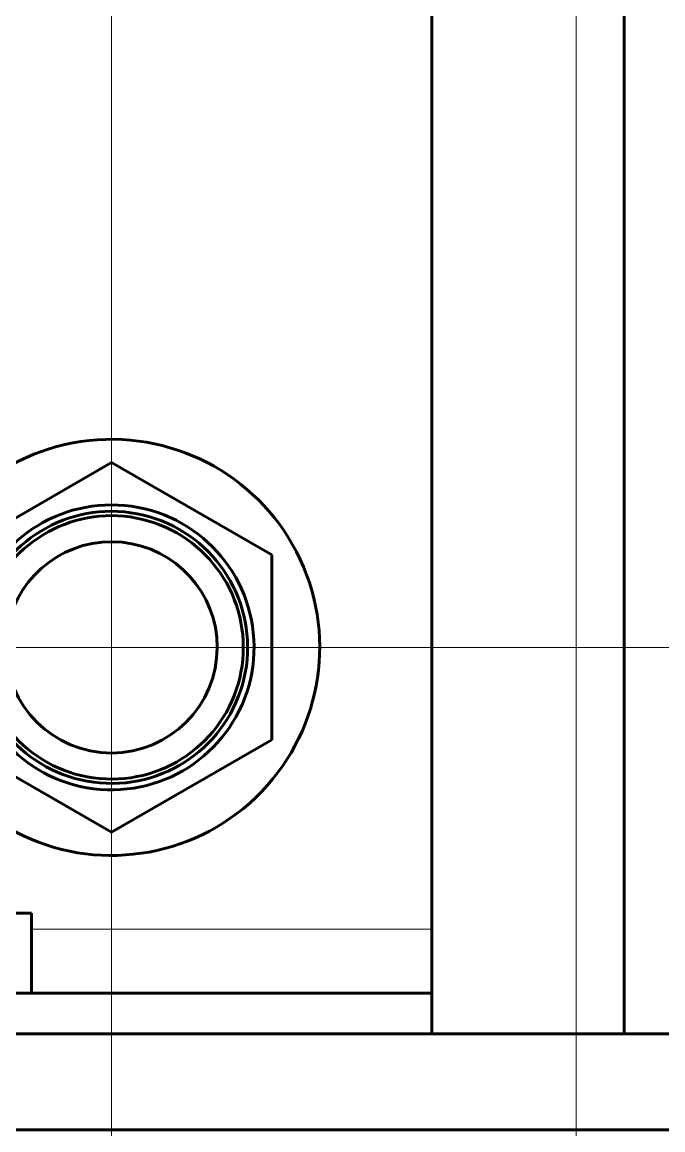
# Model space of a CAD drawing. Header units: millimetres. Extents: x 0 to 594, y 0 to 420.
# Drawn here: x 464.751 to 465.551, y 86.16 to 87.544 of the extents above; entities that cross this region are included whole.
import ezdxf

# ---------------------------------------------------------------- set-up
doc = ezdxf.new("R2010")
doc.units = ezdxf.units.MM
for name, pattern in [('K5LT_AXLED', [19.5, 15, -1.5, 1.5, -1.5]), ('K5LT_BASIC', [0]), ('K5LT_THIN', [0])]:
    doc.linetypes.add(name, pattern=pattern)
doc.layers.add('Системный слой', color=7, linetype='Continuous')

# ---------------------------------------------------------------- blocks, each defined once
blk = doc.blocks.new('U639')
at = {"layer": 'Системный слой', "color": 30, "linetype": 'K5LT_AXLED', "lineweight": 18, "true_color": 0xff8000}
blk.add_line((464.8626, 88.3624), (464.8626, 86.1024), dxfattribs=at)
blk = doc.blocks.new('U640')
at = {"layer": 'Системный слой', "color": 30, "linetype": 'K5LT_AXLED', "lineweight": 18, "true_color": 0xff8000}
for q in [(464.8626, 89.0224), (462.6026, 86.7624), (464.8626, 84.5024), (467.1226, 86.7624)]:
    blk.add_line((464.8626, 86.7624), q, dxfattribs=at)
blk = doc.blocks.new('U641')
at = {"layer": 'Системный слой', "color": 30, "linetype": 'K5LT_AXLED', "lineweight": 18, "true_color": 0xff8000}
blk.add_line((463.8626, 86.7624), (466.1226, 86.7624), dxfattribs=at)
blk = doc.blocks.new('U644')
at = {"layer": 'Системный слой', "color": 30, "linetype": 'K5LT_AXLED', "lineweight": 18, "true_color": 0xff8000}
blk.add_line((464.8626, 88.3624), (464.8626, 84.9744), dxfattribs=at)
blk = doc.blocks.new('U645')
at = {"layer": 'Системный слой', "color": 30, "linetype": 'K5LT_AXLED', "lineweight": 18, "true_color": 0xff8000}
for q in [(464.8626, 88.9744), (462.6506, 86.7624), (467.0746, 86.7624), (464.8626, 84.5504)]:
    blk.add_line((464.8626, 86.7624), q, dxfattribs=at)
blk = doc.blocks.new('U646')
at = {"layer": 'Системный слой', "color": 30, "linetype": 'K5LT_AXLED', "lineweight": 18, "true_color": 0xff8000}
blk.add_line((463.8626, 86.7624), (466.0746, 86.7624), dxfattribs=at)
blk = doc.blocks.new('U642')
at = {"layer": 'Системный слой', "color": 5, "linetype": 'K5LT_BASIC', "lineweight": 60, "true_color": 0x0000ff}
for p, q in [((465.2626, 86.2795), (465.2626, 90.0304)), ((463.9626, 86.4304), (464.7626, 86.4304)), ((464.7626, 86.3304), (464.7626, 86.4304)), ((463.4626, 86.3304), (465.2626, 86.3304))]:
    blk.add_line(p, q, dxfattribs=at)
at = {"layer": 'Системный слой', "color": 7, "linetype": 'K5LT_THIN', "lineweight": 18}
blk.add_line((464.7626, 86.4104), (465.2626, 86.4104), dxfattribs=at)
at = {"layer": 'Системный слой', "color": 5, "linetype": 'K5LT_BASIC', "lineweight": 60, "true_color": 0x0000ff}
for start, end in [(0, 168.5701), (180, 0)]:
    blk.add_arc((464.8626, 86.7624), 0.132, start, end, dxfattribs=at)
at = {"layer": 'Системный слой'}
for name in ['U644', 'U646', 'U645']:
    blk.add_blockref(name, (0, 0), dxfattribs=at)
blk = doc.blocks.new('U637')
at = {"layer": 'Системный слой', "color": 5, "linetype": 'K5LT_BASIC', "lineweight": 60, "true_color": 0x0000ff}
for p, q in [((464.6626, 86.8779), (464.8626, 86.9933)), ((464.8626, 86.9933), (465.0626, 86.8779)), ((465.0626, 86.6469), (465.0626, 86.8779)), ((464.8626, 86.5314), (464.6626, 86.6469)), ((465.0626, 86.6469), (464.8626, 86.5314))]:
    blk.add_line(p, q, dxfattribs=at)
for radius, start, end in [(0.26, 240.4363, 165.0396), (0.178, 186.6618, 163.4052), (0.17, 186.2097, 163.4224), (0.1646, 185.8083, 163.4972)]:
    blk.add_arc((464.8626, 86.7624), radius, start, end, dxfattribs=at)
at = {"layer": 'Системный слой'}
for name in ['U642', 'U639', 'U641', 'U640']:
    blk.add_blockref(name, (0, 0), dxfattribs=at)
blk = doc.blocks.new('U663')
at = {"layer": 'Системный слой', "color": 5, "linetype": 'K5LT_BASIC', "lineweight": 60, "true_color": 0x0000ff}
for p, q in [((463.961, 86.2795), (465.721, 86.2795)), ((463.961, 86.1595), (465.721, 86.1595))]:
    blk.add_line(p, q, dxfattribs=at)

msp = doc.modelspace()

# ---------------------------------------------------------------- linework, layer by layer
at = {"layer": 'Системный слой', "color": 7, "linetype": 'K5LT_THIN', "lineweight": 18}
msp.add_line((465.4426, 85.68911), (465.4426, 88.70038), dxfattribs=at)
at = {"layer": 'Системный слой', "color": 5, "linetype": 'K5LT_BASIC', "lineweight": 60, "true_color": 0x0000ff}
msp.add_line((465.5026, 86.27951), (465.5026, 88.70038), dxfattribs=at)

# ---------------------------------------------------------------- block references
at = {"layer": 'Системный слой'}
for name in ['U637', 'U663']:
    msp.add_blockref(name, (0, 0), dxfattribs=at)

doc.saveas('drawing.dxf')
